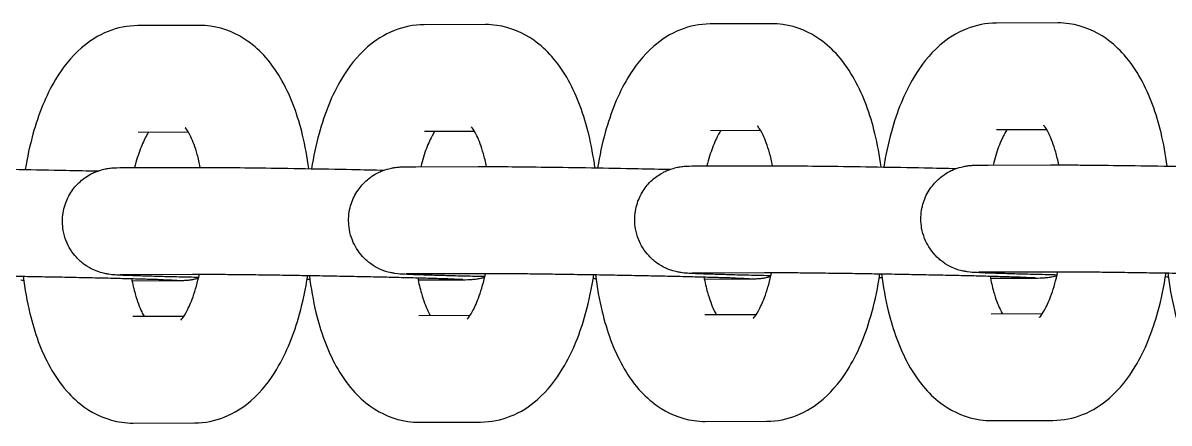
# Model space of a CAD drawing. Header units: millimetres. Extents: x 9332 to 13832, y 185 to 4585.
# Drawn here: x 11121.6 to 11186, y 2374.8 to 2397.3 of the extents above; entities that cross this region are included whole.
import ezdxf

# ---------------------------------------------------------------- set-up
doc = ezdxf.new("R2010")
doc.units = ezdxf.units.MM
doc.layers.add('AM_4', color=3, linetype='Continuous', lineweight=25)

msp = doc.modelspace()

# ---------------------------------------------------------------- linework, layer by layer
at = {"layer": 'AM_4'}
for p, q in [((11131.556, 2397.177), (11128.102, 2397.167)), ((11147.625, 2397.224), (11144.171, 2397.214)), ((11163.694, 2397.271), (11160.24, 2397.261)), ((11179.763, 2397.317), (11176.309, 2397.307)), ((11147.008, 2391.222), (11144.189, 2391.214)), ((11163.077, 2391.269), (11160.258, 2391.261)), ((11179.146, 2391.316), (11176.327, 2391.307)), ((11130.939, 2391.176), (11128.12, 2391.167)), ((11143.713, 2389.239), (11147.212, 2389.249)), ((11159.782, 2389.286), (11163.281, 2389.296)), ((11175.851, 2389.333), (11179.35, 2389.343)), ((11127.644, 2389.193), (11131.143, 2389.203)), ((11127.661, 2383.193), (11131.16, 2383.203)), ((11129.846, 2382.824), (11127.774, 2382.818)), ((11143.73, 2383.239), (11147.229, 2383.249)), ((11145.915, 2382.87), (11143.843, 2382.864)), ((11159.799, 2383.286), (11163.298, 2383.296)), ((11161.984, 2382.917), (11159.913, 2382.911)), ((11175.868, 2383.333), (11179.367, 2383.343)), ((11178.053, 2382.964), (11175.982, 2382.958)), ((11143.879, 2380.884), (11146.757, 2380.892)), ((11159.948, 2380.931), (11162.826, 2380.939)), ((11176.017, 2380.977), (11178.895, 2380.986)), ((11127.81, 2380.837), (11130.688, 2380.846)), ((11127.827, 2374.837), (11131.281, 2374.848)), ((11143.896, 2374.884), (11147.35, 2374.894)), ((11159.965, 2374.931), (11163.419, 2374.941)), ((11176.034, 2374.978), (11179.488, 2374.988))]:
    msp.add_line(p, q, dxfattribs=at)
for points, knots in [([(11128.102, 2397.167), (11127.521, 2397.166), (11126.947, 2397.045), (11125.855, 2396.614), (11125.357, 2396.286), (11124.329, 2395.395), (11123.867, 2394.791), (11122.921, 2393.212), (11122.514, 2392.177), (11122.029, 2390.424), (11121.887, 2389.762), (11121.778, 2389.082)], [3.141593, 3.141593, 3.141593, 3.141593, 3.306943, 3.306943, 3.497083, 3.497083, 3.769899, 3.769899, 4.1626, 4.1626, 4.386601, 4.386601, 4.386601, 4.386601]), ([(11137.698, 2389.131), (11137.613, 2389.777), (11137.497, 2390.406), (11137.085, 2392.102), (11136.724, 2393.116), (11135.95, 2394.511), (11135.648, 2394.96), (11134.988, 2395.711), (11134.653, 2396.025), (11133.687, 2396.705), (11132.97, 2397.025), (11131.977, 2397.164), (11131.766, 2397.178), (11131.556, 2397.177)], [1.910215, 1.910215, 1.910215, 1.910215, 2.123198, 2.123198, 2.504819, 2.504819, 2.699977, 2.699977, 2.854714, 2.854714, 3.081733, 3.081733, 3.141593, 3.141593, 3.141593, 3.141593]), ([(11144.171, 2397.214), (11143.59, 2397.212), (11143.016, 2397.092), (11141.924, 2396.661), (11141.426, 2396.333), (11140.398, 2395.441), (11139.936, 2394.838), (11138.991, 2393.259), (11138.583, 2392.224), (11138.098, 2390.471), (11137.956, 2389.808), (11137.847, 2389.129)], [3.141593, 3.141593, 3.141593, 3.141593, 3.306943, 3.306943, 3.497083, 3.497083, 3.769899, 3.769899, 4.1626, 4.1626, 4.386601, 4.386601, 4.386601, 4.386601]), ([(11153.767, 2389.178), (11153.682, 2389.823), (11153.566, 2390.453), (11153.155, 2392.149), (11152.793, 2393.163), (11152.02, 2394.557), (11151.717, 2395.007), (11151.057, 2395.758), (11150.722, 2396.071), (11149.756, 2396.751), (11149.039, 2397.072), (11148.046, 2397.21), (11147.835, 2397.225), (11147.625, 2397.224)], [1.910215, 1.910215, 1.910215, 1.910215, 2.123198, 2.123198, 2.504819, 2.504819, 2.699977, 2.699977, 2.854714, 2.854714, 3.081733, 3.081733, 3.141593, 3.141593, 3.141593, 3.141593]), ([(11160.24, 2397.261), (11159.659, 2397.259), (11159.085, 2397.139), (11157.993, 2396.708), (11157.495, 2396.38), (11156.467, 2395.488), (11156.006, 2394.885), (11155.06, 2393.306), (11154.653, 2392.27), (11154.167, 2390.517), (11154.025, 2389.855), (11153.916, 2389.176)], [3.141593, 3.141593, 3.141593, 3.141593, 3.306943, 3.306943, 3.497083, 3.497083, 3.769899, 3.769899, 4.1626, 4.1626, 4.386601, 4.386601, 4.386601, 4.386601]), ([(11169.836, 2389.225), (11169.751, 2389.87), (11169.636, 2390.5), (11169.224, 2392.195), (11168.863, 2393.209), (11168.089, 2394.604), (11167.786, 2395.054), (11167.126, 2395.805), (11166.792, 2396.118), (11165.825, 2396.798), (11165.109, 2397.119), (11164.115, 2397.257), (11163.904, 2397.271), (11163.694, 2397.271)], [1.910215, 1.910215, 1.910215, 1.910215, 2.123198, 2.123198, 2.504819, 2.504819, 2.699977, 2.699977, 2.854714, 2.854714, 3.081733, 3.081733, 3.141593, 3.141593, 3.141593, 3.141593]), ([(11176.309, 2397.307), (11175.728, 2397.306), (11175.154, 2397.185), (11174.062, 2396.754), (11173.564, 2396.426), (11172.536, 2395.535), (11172.075, 2394.931), (11171.129, 2393.352), (11170.722, 2392.317), (11170.236, 2390.564), (11170.094, 2389.902), (11169.985, 2389.222)], [3.141593, 3.141593, 3.141593, 3.141593, 3.306943, 3.306943, 3.497083, 3.497083, 3.769899, 3.769899, 4.1626, 4.1626, 4.386601, 4.386601, 4.386601, 4.386601]), ([(11185.905, 2389.271), (11185.82, 2389.917), (11185.705, 2390.547), (11185.293, 2392.242), (11184.932, 2393.256), (11184.158, 2394.651), (11183.855, 2395.1), (11183.195, 2395.851), (11182.861, 2396.165), (11181.894, 2396.845), (11181.178, 2397.165), (11180.184, 2397.304), (11179.973, 2397.318), (11179.763, 2397.317)], [1.910215, 1.910215, 1.910215, 1.910215, 2.123198, 2.123198, 2.504819, 2.504819, 2.699977, 2.699977, 2.854714, 2.854714, 3.081733, 3.081733, 3.141593, 3.141593, 3.141593, 3.141593]), ([(11131.607, 2389.203), (11131.555, 2389.459), (11131.497, 2389.701), (11131.32, 2390.33), (11131.19, 2390.672), (11130.966, 2391.144), (11130.868, 2391.296), (11130.779, 2391.413), (11130.76, 2391.432), (11130.76, 2391.432)], [2.0518507, 2.0518507, 2.0518507, 2.0518507, 2.1867068, 2.1867068, 2.4319972, 2.4319972, 2.6429764, 2.6429764, 2.7558455, 2.7558455, 2.7558455, 2.7558455]), ([(11144.764, 2391.216), (11144.727, 2391.16), (11144.687, 2391.095), (11144.537, 2390.826), (11144.416, 2390.57), (11144.189, 2389.964), (11144.081, 2389.619), (11143.987, 2389.24)], [3.7221344, 3.7221344, 3.7221344, 3.7221344, 3.8031098, 3.8031098, 4.0098094, 4.0098094, 4.2106777, 4.2106777, 4.2106777, 4.2106777]), ([(11147.676, 2389.249), (11147.624, 2389.506), (11147.566, 2389.748), (11147.389, 2390.376), (11147.259, 2390.718), (11147.035, 2391.19), (11146.937, 2391.342), (11146.848, 2391.459), (11146.829, 2391.479), (11146.829, 2391.479)], [2.0518507, 2.0518507, 2.0518507, 2.0518507, 2.1867068, 2.1867068, 2.4319972, 2.4319972, 2.6429764, 2.6429764, 2.7558455, 2.7558455, 2.7558455, 2.7558455]), ([(11160.833, 2391.262), (11160.797, 2391.207), (11160.756, 2391.141), (11160.606, 2390.873), (11160.485, 2390.616), (11160.258, 2390.011), (11160.151, 2389.666), (11160.056, 2389.287)], [3.7221344, 3.7221344, 3.7221344, 3.7221344, 3.8031098, 3.8031098, 4.0098094, 4.0098094, 4.2106777, 4.2106777, 4.2106777, 4.2106777]), ([(11163.745, 2389.296), (11163.693, 2389.553), (11163.635, 2389.795), (11163.458, 2390.423), (11163.328, 2390.765), (11163.104, 2391.237), (11163.006, 2391.389), (11162.917, 2391.506), (11162.898, 2391.525), (11162.898, 2391.525)], [2.0518507, 2.0518507, 2.0518507, 2.0518507, 2.1867068, 2.1867068, 2.4319972, 2.4319972, 2.6429764, 2.6429764, 2.7558455, 2.7558455, 2.7558455, 2.7558455]), ([(11176.902, 2391.309), (11176.866, 2391.254), (11176.825, 2391.188), (11176.675, 2390.92), (11176.555, 2390.663), (11176.327, 2390.058), (11176.22, 2389.712), (11176.125, 2389.334)], [3.7221344, 3.7221344, 3.7221344, 3.7221344, 3.8031098, 3.8031098, 4.0098094, 4.0098094, 4.2106777, 4.2106777, 4.2106777, 4.2106777]), ([(11179.815, 2389.343), (11179.762, 2389.599), (11179.704, 2389.841), (11179.527, 2390.47), (11179.397, 2390.812), (11179.173, 2391.284), (11179.076, 2391.436), (11178.986, 2391.553), (11178.967, 2391.572), (11178.967, 2391.572)], [2.0518507, 2.0518507, 2.0518507, 2.0518507, 2.1867068, 2.1867068, 2.4319972, 2.4319972, 2.6429764, 2.6429764, 2.7558455, 2.7558455, 2.7558455, 2.7558455]), ([(11128.695, 2391.169), (11128.658, 2391.114), (11128.618, 2391.048), (11128.468, 2390.78), (11128.347, 2390.523), (11128.12, 2389.918), (11128.012, 2389.572), (11127.918, 2389.193)], [3.7221344, 3.7221344, 3.7221344, 3.7221344, 3.8031098, 3.8031098, 4.0098094, 4.0098094, 4.2106777, 4.2106777, 4.2106777, 4.2106777]), ([(11147.212, 2389.249), (11147.317, 2389.25), (11147.431, 2389.25), (11147.677, 2389.249), (11147.81, 2389.249), (11148.091, 2389.248), (11148.241, 2389.247), (11148.552, 2389.245), (11148.715, 2389.244), (11149.52, 2389.237), (11150.255, 2389.229), (11151.844, 2389.209), (11152.697, 2389.196), (11154.438, 2389.167), (11155.327, 2389.151), (11156.813, 2389.122), (11157.423, 2389.109), (11158.004, 2389.096)], [6.283185, 6.283185, 6.283185, 6.283185, 6.36959, 6.36959, 6.457335, 6.457335, 6.545175, 6.545175, 6.631809, 6.631809, 6.956634, 6.956634, 7.278533, 7.278533, 7.599738, 7.599738, 7.83238, 7.83238, 7.83238, 7.83238]), ([(11163.65, 2383.11), (11163.468, 2383.114), (11163.288, 2383.118), (11162.921, 2383.126), (11162.734, 2383.131), (11162.367, 2383.14), (11162.188, 2383.144), (11161.839, 2383.153), (11161.671, 2383.158), (11161.348, 2383.167), (11161.193, 2383.171), (11160.895, 2383.179), (11160.751, 2383.184), (11160.475, 2383.192), (11160.344, 2383.196), (11160.095, 2383.204), (11159.978, 2383.208), (11159.761, 2383.216), (11159.661, 2383.22), (11159.362, 2383.232), (11159.195, 2383.24), (11158.922, 2383.256), (11158.881, 2383.249), (11158.57, 2383.294), (11158.536, 2383.299), (11158.432, 2383.318), (11158.359, 2383.331), (11158.124, 2383.394), (11157.992, 2383.423), (11157.591, 2383.614), (11157.438, 2383.692), (11157.1, 2383.94), (11156.952, 2384.062), (11156.677, 2384.363), (11156.562, 2384.508), (11156.282, 2384.962), (11156.12, 2385.327), (11155.992, 2386.073), (11155.989, 2386.417), (11156.09, 2387.055), (11156.19, 2387.345), (11156.449, 2387.873), (11156.612, 2388.092), (11156.973, 2388.499), (11157.16, 2388.641), (11157.573, 2388.922), (11157.746, 2388.994), (11158.116, 2389.144), (11158.238, 2389.17), (11158.439, 2389.216), (11158.506, 2389.227), (11158.622, 2389.245), (11158.666, 2389.25), (11158.763, 2389.261), (11158.804, 2389.264), (11158.935, 2389.273), (11158.997, 2389.275), (11159.26, 2389.283), (11159.481, 2389.285), (11159.782, 2389.286)], [4.705753, 4.705753, 4.705753, 4.705753, 4.779405, 4.779405, 4.859462, 4.859462, 4.940532, 4.940532, 5.021573, 5.021573, 5.101555, 5.101555, 5.182633, 5.182633, 5.264671, 5.264671, 5.346611, 5.346611, 5.427455, 5.427455, 5.605423, 5.605423, 5.762502, 5.762502, 5.779226, 5.779226, 5.801284, 5.801284, 5.818902, 5.818902, 5.826595, 5.826595, 5.831198, 5.831198, 5.834156, 5.834156, 5.838588, 5.838588, 5.841842, 5.841842, 5.845045, 5.845045, 5.848872, 5.848872, 5.854309, 5.854309, 5.863509, 5.863509, 5.879757, 5.879757, 5.897373, 5.897373, 5.917703, 5.917703, 5.9505, 5.9505, 6.036777, 6.036777, 6.283185, 6.283185, 6.283185, 6.283185]), ([(11163.281, 2389.296), (11163.387, 2389.296), (11163.5, 2389.296), (11163.746, 2389.296), (11163.879, 2389.296), (11164.161, 2389.295), (11164.31, 2389.294), (11164.622, 2389.292), (11164.784, 2389.291), (11165.589, 2389.284), (11166.324, 2389.276), (11167.913, 2389.255), (11168.766, 2389.243), (11170.507, 2389.214), (11171.396, 2389.198), (11172.882, 2389.168), (11173.493, 2389.155), (11174.073, 2389.143)], [6.283185, 6.283185, 6.283185, 6.283185, 6.36959, 6.36959, 6.457335, 6.457335, 6.545175, 6.545175, 6.631809, 6.631809, 6.956634, 6.956634, 7.278533, 7.278533, 7.599738, 7.599738, 7.83238, 7.83238, 7.83238, 7.83238]), ([(11179.719, 2383.156), (11179.537, 2383.16), (11179.357, 2383.165), (11178.99, 2383.173), (11178.803, 2383.178), (11178.436, 2383.187), (11178.257, 2383.191), (11177.909, 2383.2), (11177.74, 2383.204), (11177.417, 2383.213), (11177.262, 2383.217), (11176.964, 2383.226), (11176.82, 2383.23), (11176.544, 2383.239), (11176.413, 2383.243), (11176.164, 2383.251), (11176.047, 2383.255), (11175.83, 2383.263), (11175.73, 2383.267), (11175.432, 2383.279), (11175.264, 2383.286), (11174.992, 2383.303), (11174.95, 2383.296), (11174.639, 2383.341), (11174.605, 2383.346), (11174.501, 2383.364), (11174.428, 2383.377), (11174.193, 2383.441), (11174.061, 2383.47), (11173.66, 2383.661), (11173.507, 2383.739), (11173.169, 2383.987), (11173.021, 2384.108), (11172.746, 2384.41), (11172.631, 2384.554), (11172.351, 2385.008), (11172.189, 2385.374), (11172.061, 2386.119), (11172.058, 2386.464), (11172.159, 2387.101), (11172.259, 2387.392), (11172.518, 2387.92), (11172.681, 2388.139), (11173.042, 2388.546), (11173.229, 2388.688), (11173.642, 2388.969), (11173.815, 2389.041), (11174.185, 2389.191), (11174.307, 2389.217), (11174.508, 2389.263), (11174.575, 2389.274), (11174.691, 2389.292), (11174.735, 2389.297), (11174.832, 2389.307), (11174.873, 2389.31), (11175.004, 2389.32), (11175.066, 2389.322), (11175.329, 2389.33), (11175.55, 2389.332), (11175.851, 2389.333)], [4.705753, 4.705753, 4.705753, 4.705753, 4.779405, 4.779405, 4.859462, 4.859462, 4.940532, 4.940532, 5.021573, 5.021573, 5.101555, 5.101555, 5.182633, 5.182633, 5.264671, 5.264671, 5.346611, 5.346611, 5.427455, 5.427455, 5.605423, 5.605423, 5.762502, 5.762502, 5.779226, 5.779226, 5.801284, 5.801284, 5.818902, 5.818902, 5.826595, 5.826595, 5.831198, 5.831198, 5.834156, 5.834156, 5.838588, 5.838588, 5.841842, 5.841842, 5.845045, 5.845045, 5.848872, 5.848872, 5.854309, 5.854309, 5.863509, 5.863509, 5.879757, 5.879757, 5.897373, 5.897373, 5.917703, 5.917703, 5.9505, 5.9505, 6.036777, 6.036777, 6.283185, 6.283185, 6.283185, 6.283185]), ([(11179.35, 2389.343), (11179.456, 2389.343), (11179.569, 2389.343), (11179.815, 2389.343), (11179.948, 2389.342), (11180.23, 2389.341), (11180.379, 2389.34), (11180.691, 2389.338), (11180.853, 2389.337), (11181.658, 2389.331), (11182.393, 2389.323), (11183.982, 2389.302), (11184.835, 2389.289), (11186.577, 2389.26), (11187.465, 2389.244), (11188.951, 2389.215), (11189.562, 2389.202), (11190.142, 2389.189)], [6.283185, 6.283185, 6.283185, 6.283185, 6.36959, 6.36959, 6.457335, 6.457335, 6.545175, 6.545175, 6.631809, 6.631809, 6.956634, 6.956634, 7.278533, 7.278533, 7.599738, 7.599738, 7.83238, 7.83238, 7.83238, 7.83238]), ([(11115.074, 2389.156), (11115.179, 2389.156), (11115.293, 2389.156), (11115.539, 2389.156), (11115.672, 2389.156), (11115.953, 2389.155), (11116.102, 2389.154), (11116.414, 2389.152), (11116.577, 2389.151), (11117.381, 2389.144), (11118.116, 2389.136), (11119.706, 2389.115), (11120.559, 2389.103), (11122.3, 2389.074), (11123.188, 2389.058), (11124.675, 2389.028), (11125.285, 2389.015), (11125.866, 2389.003)], [6.283185, 6.283185, 6.283185, 6.283185, 6.36959, 6.36959, 6.457335, 6.457335, 6.545175, 6.545175, 6.631809, 6.631809, 6.956634, 6.956634, 7.278533, 7.278533, 7.599738, 7.599738, 7.83238, 7.83238, 7.83238, 7.83238]), ([(11131.512, 2383.016), (11131.329, 2383.02), (11131.15, 2383.025), (11130.783, 2383.033), (11130.596, 2383.038), (11130.229, 2383.047), (11130.049, 2383.051), (11129.701, 2383.06), (11129.533, 2383.064), (11129.21, 2383.073), (11129.055, 2383.077), (11128.756, 2383.086), (11128.613, 2383.09), (11128.337, 2383.099), (11128.205, 2383.103), (11127.957, 2383.111), (11127.84, 2383.115), (11127.623, 2383.123), (11127.523, 2383.127), (11127.224, 2383.139), (11127.057, 2383.146), (11126.784, 2383.163), (11126.743, 2383.156), (11126.432, 2383.201), (11126.397, 2383.206), (11126.293, 2383.224), (11126.221, 2383.237), (11125.986, 2383.301), (11125.854, 2383.33), (11125.453, 2383.521), (11125.3, 2383.599), (11124.962, 2383.847), (11124.814, 2383.968), (11124.539, 2384.27), (11124.424, 2384.414), (11124.143, 2384.868), (11123.982, 2385.234), (11123.853, 2385.979), (11123.85, 2386.324), (11123.952, 2386.961), (11124.052, 2387.252), (11124.311, 2387.78), (11124.473, 2387.999), (11124.835, 2388.406), (11125.022, 2388.548), (11125.434, 2388.829), (11125.607, 2388.901), (11125.978, 2389.051), (11126.1, 2389.077), (11126.301, 2389.123), (11126.367, 2389.134), (11126.484, 2389.151), (11126.528, 2389.157), (11126.624, 2389.167), (11126.666, 2389.17), (11126.797, 2389.18), (11126.859, 2389.182), (11127.121, 2389.19), (11127.343, 2389.192), (11127.644, 2389.193)], [4.705753, 4.705753, 4.705753, 4.705753, 4.779405, 4.779405, 4.859462, 4.859462, 4.940532, 4.940532, 5.021573, 5.021573, 5.101555, 5.101555, 5.182633, 5.182633, 5.264671, 5.264671, 5.346611, 5.346611, 5.427455, 5.427455, 5.605423, 5.605423, 5.762502, 5.762502, 5.779226, 5.779226, 5.801284, 5.801284, 5.818902, 5.818902, 5.826595, 5.826595, 5.831198, 5.831198, 5.834156, 5.834156, 5.838588, 5.838588, 5.841842, 5.841842, 5.845045, 5.845045, 5.848872, 5.848872, 5.854309, 5.854309, 5.863509, 5.863509, 5.879757, 5.879757, 5.897373, 5.897373, 5.917703, 5.917703, 5.9505, 5.9505, 6.036777, 6.036777, 6.283185, 6.283185, 6.283185, 6.283185]), ([(11131.143, 2389.203), (11131.248, 2389.203), (11131.362, 2389.203), (11131.608, 2389.203), (11131.741, 2389.202), (11132.022, 2389.201), (11132.172, 2389.2), (11132.483, 2389.198), (11132.646, 2389.197), (11133.45, 2389.191), (11134.186, 2389.183), (11135.775, 2389.162), (11136.628, 2389.149), (11138.369, 2389.12), (11139.257, 2389.104), (11140.744, 2389.075), (11141.354, 2389.062), (11141.935, 2389.049)], [6.283185, 6.283185, 6.283185, 6.283185, 6.36959, 6.36959, 6.457335, 6.457335, 6.545175, 6.545175, 6.631809, 6.631809, 6.956634, 6.956634, 7.278533, 7.278533, 7.599738, 7.599738, 7.83238, 7.83238, 7.83238, 7.83238]), ([(11147.581, 2383.063), (11147.398, 2383.067), (11147.219, 2383.071), (11146.852, 2383.08), (11146.665, 2383.084), (11146.298, 2383.093), (11146.119, 2383.098), (11145.77, 2383.107), (11145.602, 2383.111), (11145.279, 2383.12), (11145.124, 2383.124), (11144.826, 2383.133), (11144.682, 2383.137), (11144.406, 2383.145), (11144.274, 2383.15), (11144.026, 2383.158), (11143.909, 2383.162), (11143.692, 2383.17), (11143.592, 2383.173), (11143.293, 2383.185), (11143.126, 2383.193), (11142.853, 2383.209), (11142.812, 2383.203), (11142.501, 2383.247), (11142.466, 2383.253), (11142.362, 2383.271), (11142.29, 2383.284), (11142.055, 2383.347), (11141.923, 2383.376), (11141.522, 2383.568), (11141.369, 2383.645), (11141.031, 2383.893), (11140.883, 2384.015), (11140.608, 2384.317), (11140.493, 2384.461), (11140.213, 2384.915), (11140.051, 2385.281), (11139.922, 2386.026), (11139.92, 2386.371), (11140.021, 2387.008), (11140.121, 2387.298), (11140.38, 2387.826), (11140.542, 2388.045), (11140.904, 2388.452), (11141.091, 2388.595), (11141.504, 2388.876), (11141.677, 2388.948), (11142.047, 2389.098), (11142.169, 2389.123), (11142.37, 2389.17), (11142.436, 2389.18), (11142.553, 2389.198), (11142.597, 2389.203), (11142.694, 2389.214), (11142.735, 2389.217), (11142.866, 2389.226), (11142.928, 2389.228), (11143.19, 2389.237), (11143.412, 2389.239), (11143.713, 2389.239)], [4.705753, 4.705753, 4.705753, 4.705753, 4.779405, 4.779405, 4.859462, 4.859462, 4.940532, 4.940532, 5.021573, 5.021573, 5.101555, 5.101555, 5.182633, 5.182633, 5.264671, 5.264671, 5.346611, 5.346611, 5.427455, 5.427455, 5.605423, 5.605423, 5.762502, 5.762502, 5.779226, 5.779226, 5.801284, 5.801284, 5.818902, 5.818902, 5.826595, 5.826595, 5.831198, 5.831198, 5.834156, 5.834156, 5.838588, 5.838588, 5.841842, 5.841842, 5.845045, 5.845045, 5.848872, 5.848872, 5.854309, 5.854309, 5.863509, 5.863509, 5.879757, 5.879757, 5.897373, 5.897373, 5.917703, 5.917703, 5.9505, 5.9505, 6.036777, 6.036777, 6.283185, 6.283185, 6.283185, 6.283185]), ([(11115.091, 2383.156), (11115.419, 2383.157), (11115.864, 2383.155), (11116.539, 2383.151), (11116.687, 2383.15), (11116.996, 2383.147), (11117.157, 2383.145), (11117.49, 2383.142), (11117.662, 2383.14), (11118.014, 2383.136), (11118.193, 2383.134), (11118.562, 2383.13), (11118.752, 2383.127), (11119.141, 2383.122), (11119.341, 2383.119), (11119.747, 2383.114), (11119.953, 2383.111), (11120.367, 2383.104), (11120.575, 2383.101), (11120.995, 2383.094), (11121.207, 2383.091), (11121.636, 2383.084), (11121.853, 2383.08), (11122.287, 2383.073), (11122.505, 2383.069), (11122.937, 2383.061), (11123.151, 2383.057), (11123.577, 2383.049), (11123.79, 2383.045), (11124.213, 2383.036), (11124.425, 2383.032), (11124.843, 2383.023), (11125.05, 2383.019), (11125.455, 2383.01), (11125.653, 2383.006), (11126.041, 2382.997), (11126.231, 2382.993), (11126.606, 2382.984), (11126.79, 2382.98), (11127.148, 2382.971), (11127.322, 2382.966), (11127.658, 2382.958), (11127.819, 2382.953), (11128.128, 2382.945), (11128.276, 2382.941), (11128.561, 2382.933), (11128.698, 2382.929), (11128.959, 2382.921), (11129.082, 2382.917), (11129.312, 2382.909), (11129.419, 2382.906), (11129.899, 2382.888), (11130.181, 2382.875), (11130.278, 2382.868), (11130.286, 2382.868), (11130.286, 2382.868)], [6.283185, 6.283185, 6.283185, 6.283185, 6.57835, 6.57835, 6.656442, 6.656442, 6.735502, 6.735502, 6.814536, 6.814536, 6.892556, 6.892556, 6.971515, 6.971515, 7.051481, 7.051481, 7.131437, 7.131437, 7.210367, 7.210367, 7.289538, 7.289538, 7.369732, 7.369732, 7.449925, 7.449925, 7.529093, 7.529093, 7.608272, 7.608272, 7.688482, 7.688482, 7.768701, 7.768701, 7.8479, 7.8479, 7.926901, 7.926901, 8.006947, 8.006947, 8.087015, 8.087015, 8.166075, 8.166075, 8.244397, 8.244397, 8.323793, 8.323793, 8.403251, 8.403251, 8.481723, 8.481723, 8.784086, 8.784086, 8.828436, 8.828436, 8.828436, 8.828436]), ([(11121.66, 2383.083), (11121.746, 2382.368), (11121.87, 2381.671), (11122.297, 2379.913), (11122.658, 2378.899), (11123.432, 2377.504), (11123.735, 2377.055), (11124.395, 2376.304), (11124.729, 2375.99), (11125.696, 2375.31), (11126.412, 2374.99), (11127.406, 2374.851), (11127.617, 2374.837), (11127.827, 2374.837)], [5.029859, 5.029859, 5.029859, 5.029859, 5.26479, 5.26479, 5.646411, 5.646411, 5.841569, 5.841569, 5.996306, 5.996306, 6.223325, 6.223325, 6.283185, 6.283185, 6.283185, 6.283185]), ([(11127.097, 2383.186), (11127.097, 2383.186), (11127.105, 2383.186), (11127.167, 2383.188), (11127.28, 2383.19), (11127.498, 2383.192), (11127.575, 2383.192), (11127.661, 2383.193)], [5.9940694, 5.9940694, 5.9940694, 5.9940694, 6.0400138, 6.0400138, 6.2067642, 6.2067642, 6.2831853, 6.2831853, 6.2831853, 6.2831853]), ([(11127.747, 2382.955), (11127.806, 2382.645), (11127.875, 2382.355), (11128.063, 2381.685), (11128.193, 2381.343), (11128.359, 2380.993), (11128.404, 2380.909), (11128.444, 2380.839)], [5.1686547, 5.1686547, 5.1686547, 5.1686547, 5.3282994, 5.3282994, 5.5735898, 5.5735898, 5.6669304, 5.6669304, 5.6669304, 5.6669304]), ([(11131.502, 2382.974), (11131.414, 2382.947), (11131.348, 2382.93), (11131.188, 2382.893), (11131.122, 2382.883), (11131.006, 2382.865), (11130.962, 2382.86), (11130.865, 2382.849), (11130.824, 2382.846), (11130.692, 2382.837), (11130.63, 2382.835), (11130.368, 2382.826), (11130.146, 2382.825), (11129.846, 2382.824)], [9.0120726, 9.0120726, 9.0120726, 9.0120726, 9.0213493, 9.0213493, 9.0389658, 9.0389658, 9.0592959, 9.0592959, 9.0920926, 9.0920926, 9.1783692, 9.1783692, 9.424778, 9.424778, 9.424778, 9.424778]), ([(11130.517, 2380.628), (11130.517, 2380.628), (11130.539, 2380.648), (11130.628, 2380.755), (11130.713, 2380.874), (11130.915, 2381.235), (11131.035, 2381.492), (11131.283, 2382.151), (11131.409, 2382.57), (11131.528, 2383.088), (11131.541, 2383.145), (11131.553, 2383.203)], [0.364313, 0.364313, 0.364313, 0.364313, 0.4814287, 0.4814287, 0.6615172, 0.6615172, 0.8682167, 0.8682167, 1.1055917, 1.1055917, 1.134664, 1.134664, 1.134664, 1.134664]), ([(11131.16, 2383.203), (11131.488, 2383.204), (11131.933, 2383.202), (11132.609, 2383.197), (11132.756, 2383.196), (11133.065, 2383.194), (11133.226, 2383.192), (11133.559, 2383.189), (11133.731, 2383.187), (11134.083, 2383.183), (11134.262, 2383.181), (11134.631, 2383.176), (11134.821, 2383.174), (11135.21, 2383.169), (11135.41, 2383.166), (11135.816, 2383.16), (11136.022, 2383.157), (11136.436, 2383.151), (11136.644, 2383.148), (11137.064, 2383.141), (11137.276, 2383.138), (11137.705, 2383.131), (11137.922, 2383.127), (11138.356, 2383.119), (11138.574, 2383.115), (11139.006, 2383.107), (11139.22, 2383.103), (11139.646, 2383.095), (11139.859, 2383.091), (11140.282, 2383.083), (11140.494, 2383.079), (11140.912, 2383.07), (11141.119, 2383.066), (11141.524, 2383.057), (11141.722, 2383.052), (11142.11, 2383.044), (11142.3, 2383.039), (11142.675, 2383.031), (11142.859, 2383.026), (11143.217, 2383.017), (11143.392, 2383.013), (11143.727, 2383.004), (11143.888, 2383), (11144.197, 2382.992), (11144.345, 2382.988), (11144.63, 2382.979), (11144.767, 2382.975), (11145.028, 2382.967), (11145.151, 2382.964), (11145.381, 2382.956), (11145.488, 2382.952), (11145.969, 2382.935), (11146.25, 2382.922), (11146.348, 2382.915), (11146.355, 2382.914), (11146.355, 2382.914)], [6.283185, 6.283185, 6.283185, 6.283185, 6.57835, 6.57835, 6.656442, 6.656442, 6.735502, 6.735502, 6.814536, 6.814536, 6.892556, 6.892556, 6.971515, 6.971515, 7.051481, 7.051481, 7.131437, 7.131437, 7.210367, 7.210367, 7.289538, 7.289538, 7.369732, 7.369732, 7.449925, 7.449925, 7.529093, 7.529093, 7.608272, 7.608272, 7.688482, 7.688482, 7.768701, 7.768701, 7.8479, 7.8479, 7.926901, 7.926901, 8.006947, 8.006947, 8.087015, 8.087015, 8.166075, 8.166075, 8.244397, 8.244397, 8.323793, 8.323793, 8.403251, 8.403251, 8.481723, 8.481723, 8.784086, 8.784086, 8.828436, 8.828436, 8.828436, 8.828436]), ([(11131.281, 2374.848), (11131.862, 2374.849), (11132.436, 2374.97), (11133.528, 2375.4), (11134.026, 2375.729), (11135.054, 2376.62), (11135.515, 2377.224), (11136.461, 2378.803), (11136.868, 2379.838), (11137.371, 2381.653), (11137.523, 2382.383), (11137.636, 2383.132)], [0, 0, 0, 0, 0.16535, 0.16535, 0.355491, 0.355491, 0.628306, 0.628306, 1.021007, 1.021007, 1.26683, 1.26683, 1.26683, 1.26683]), ([(11137.729, 2383.13), (11137.816, 2382.415), (11137.939, 2381.718), (11138.366, 2379.96), (11138.727, 2378.945), (11139.501, 2377.551), (11139.804, 2377.101), (11140.464, 2376.35), (11140.798, 2376.037), (11141.765, 2375.357), (11142.481, 2375.036), (11143.475, 2374.898), (11143.686, 2374.884), (11143.896, 2374.884)], [5.029859, 5.029859, 5.029859, 5.029859, 5.26479, 5.26479, 5.646411, 5.646411, 5.841569, 5.841569, 5.996306, 5.996306, 6.223325, 6.223325, 6.283185, 6.283185, 6.283185, 6.283185]), ([(11143.166, 2383.233), (11143.166, 2383.233), (11143.174, 2383.233), (11143.236, 2383.235), (11143.349, 2383.237), (11143.567, 2383.239), (11143.645, 2383.239), (11143.73, 2383.239)], [5.9940694, 5.9940694, 5.9940694, 5.9940694, 6.0400138, 6.0400138, 6.2067642, 6.2067642, 6.2831853, 6.2831853, 6.2831853, 6.2831853]), ([(11143.817, 2383.002), (11143.875, 2382.692), (11143.944, 2382.401), (11144.132, 2381.732), (11144.262, 2381.39), (11144.428, 2381.04), (11144.473, 2380.956), (11144.513, 2380.886)], [5.1686547, 5.1686547, 5.1686547, 5.1686547, 5.3282994, 5.3282994, 5.5735898, 5.5735898, 5.6669304, 5.6669304, 5.6669304, 5.6669304]), ([(11147.571, 2383.02), (11147.483, 2382.993), (11147.417, 2382.977), (11147.257, 2382.94), (11147.191, 2382.929), (11147.075, 2382.912), (11147.031, 2382.906), (11146.934, 2382.896), (11146.893, 2382.893), (11146.761, 2382.883), (11146.699, 2382.881), (11146.437, 2382.873), (11146.215, 2382.871), (11145.915, 2382.87)], [9.0120726, 9.0120726, 9.0120726, 9.0120726, 9.0213493, 9.0213493, 9.0389658, 9.0389658, 9.0592959, 9.0592959, 9.0920926, 9.0920926, 9.1783692, 9.1783692, 9.424778, 9.424778, 9.424778, 9.424778]), ([(11146.586, 2380.674), (11146.586, 2380.674), (11146.608, 2380.694), (11146.697, 2380.802), (11146.782, 2380.921), (11146.984, 2381.282), (11147.105, 2381.539), (11147.352, 2382.198), (11147.478, 2382.616), (11147.597, 2383.134), (11147.61, 2383.192), (11147.623, 2383.249)], [0.364313, 0.364313, 0.364313, 0.364313, 0.4814287, 0.4814287, 0.6615172, 0.6615172, 0.8682167, 0.8682167, 1.1055917, 1.1055917, 1.134664, 1.134664, 1.134664, 1.134664]), ([(11147.229, 2383.249), (11147.558, 2383.25), (11148.002, 2383.249), (11148.678, 2383.244), (11148.825, 2383.243), (11149.134, 2383.24), (11149.295, 2383.239), (11149.628, 2383.235), (11149.8, 2383.234), (11150.152, 2383.23), (11150.331, 2383.228), (11150.7, 2383.223), (11150.89, 2383.221), (11151.28, 2383.215), (11151.479, 2383.213), (11151.885, 2383.207), (11152.091, 2383.204), (11152.505, 2383.198), (11152.713, 2383.194), (11153.133, 2383.188), (11153.345, 2383.184), (11153.774, 2383.177), (11153.991, 2383.173), (11154.425, 2383.166), (11154.643, 2383.162), (11155.075, 2383.154), (11155.289, 2383.15), (11155.716, 2383.142), (11155.928, 2383.138), (11156.352, 2383.129), (11156.563, 2383.125), (11156.981, 2383.117), (11157.188, 2383.112), (11157.593, 2383.104), (11157.791, 2383.099), (11158.179, 2383.09), (11158.369, 2383.086), (11158.744, 2383.077), (11158.928, 2383.073), (11159.286, 2383.064), (11159.461, 2383.06), (11159.796, 2383.051), (11159.957, 2383.047), (11160.266, 2383.038), (11160.414, 2383.034), (11160.699, 2383.026), (11160.836, 2383.022), (11161.097, 2383.014), (11161.22, 2383.01), (11161.45, 2383.003), (11161.557, 2382.999), (11162.038, 2382.982), (11162.319, 2382.968), (11162.417, 2382.962), (11162.424, 2382.961), (11162.424, 2382.961)], [6.283185, 6.283185, 6.283185, 6.283185, 6.57835, 6.57835, 6.656442, 6.656442, 6.735502, 6.735502, 6.814536, 6.814536, 6.892556, 6.892556, 6.971515, 6.971515, 7.051481, 7.051481, 7.131437, 7.131437, 7.210367, 7.210367, 7.289538, 7.289538, 7.369732, 7.369732, 7.449925, 7.449925, 7.529093, 7.529093, 7.608272, 7.608272, 7.688482, 7.688482, 7.768701, 7.768701, 7.8479, 7.8479, 7.926901, 7.926901, 8.006947, 8.006947, 8.087015, 8.087015, 8.166075, 8.166075, 8.244397, 8.244397, 8.323793, 8.323793, 8.403251, 8.403251, 8.481723, 8.481723, 8.784086, 8.784086, 8.828436, 8.828436, 8.828436, 8.828436]), ([(11147.35, 2374.894), (11147.931, 2374.896), (11148.505, 2375.016), (11149.597, 2375.447), (11150.095, 2375.775), (11151.123, 2376.667), (11151.584, 2377.27), (11152.53, 2378.849), (11152.937, 2379.885), (11153.44, 2381.7), (11153.592, 2382.429), (11153.705, 2383.178)], [0, 0, 0, 0, 0.16535, 0.16535, 0.355491, 0.355491, 0.628306, 0.628306, 1.021007, 1.021007, 1.26683, 1.26683, 1.26683, 1.26683]), ([(11153.798, 2383.177), (11153.885, 2382.462), (11154.008, 2381.764), (11154.436, 2380.006), (11154.797, 2378.992), (11155.571, 2377.597), (11155.873, 2377.148), (11156.533, 2376.397), (11156.868, 2376.084), (11157.834, 2375.404), (11158.551, 2375.083), (11159.544, 2374.945), (11159.755, 2374.93), (11159.965, 2374.931)], [5.029859, 5.029859, 5.029859, 5.029859, 5.26479, 5.26479, 5.646411, 5.646411, 5.841569, 5.841569, 5.996306, 5.996306, 6.223325, 6.223325, 6.283185, 6.283185, 6.283185, 6.283185]), ([(11159.235, 2383.279), (11159.235, 2383.279), (11159.243, 2383.28), (11159.305, 2383.282), (11159.418, 2383.284), (11159.636, 2383.285), (11159.714, 2383.286), (11159.799, 2383.286)], [5.9940694, 5.9940694, 5.9940694, 5.9940694, 6.0400138, 6.0400138, 6.2067642, 6.2067642, 6.2831853, 6.2831853, 6.2831853, 6.2831853]), ([(11159.886, 2383.049), (11159.945, 2382.738), (11160.013, 2382.448), (11160.201, 2381.779), (11160.331, 2381.437), (11160.497, 2381.086), (11160.542, 2381.002), (11160.582, 2380.933)], [5.1686547, 5.1686547, 5.1686547, 5.1686547, 5.3282994, 5.3282994, 5.5735898, 5.5735898, 5.6669304, 5.6669304, 5.6669304, 5.6669304]), ([(11163.64, 2383.067), (11163.552, 2383.04), (11163.486, 2383.024), (11163.327, 2382.987), (11163.26, 2382.976), (11163.144, 2382.958), (11163.1, 2382.953), (11163.003, 2382.943), (11162.962, 2382.939), (11162.83, 2382.93), (11162.769, 2382.928), (11162.506, 2382.92), (11162.285, 2382.918), (11161.984, 2382.917)], [9.0120726, 9.0120726, 9.0120726, 9.0120726, 9.0213493, 9.0213493, 9.0389658, 9.0389658, 9.0592959, 9.0592959, 9.0920926, 9.0920926, 9.1783692, 9.1783692, 9.424778, 9.424778, 9.424778, 9.424778]), ([(11162.656, 2380.721), (11162.656, 2380.721), (11162.677, 2380.741), (11162.766, 2380.849), (11162.851, 2380.968), (11163.053, 2381.329), (11163.174, 2381.585), (11163.421, 2382.245), (11163.547, 2382.663), (11163.667, 2383.181), (11163.679, 2383.238), (11163.692, 2383.296)], [0.364313, 0.364313, 0.364313, 0.364313, 0.4814287, 0.4814287, 0.6615172, 0.6615172, 0.8682167, 0.8682167, 1.1055917, 1.1055917, 1.134664, 1.134664, 1.134664, 1.134664]), ([(11163.298, 2383.296), (11163.627, 2383.297), (11164.071, 2383.295), (11164.747, 2383.291), (11164.894, 2383.29), (11165.203, 2383.287), (11165.364, 2383.285), (11165.698, 2383.282), (11165.87, 2383.28), (11166.221, 2383.276), (11166.4, 2383.274), (11166.769, 2383.27), (11166.959, 2383.267), (11167.349, 2383.262), (11167.548, 2383.259), (11167.954, 2383.254), (11168.16, 2383.251), (11168.574, 2383.244), (11168.782, 2383.241), (11169.202, 2383.234), (11169.414, 2383.231), (11169.843, 2383.224), (11170.06, 2383.22), (11170.495, 2383.213), (11170.712, 2383.209), (11171.144, 2383.201), (11171.358, 2383.197), (11171.785, 2383.189), (11171.997, 2383.185), (11172.421, 2383.176), (11172.632, 2383.172), (11173.05, 2383.163), (11173.257, 2383.159), (11173.662, 2383.15), (11173.86, 2383.146), (11174.248, 2383.137), (11174.438, 2383.133), (11174.813, 2383.124), (11174.997, 2383.12), (11175.355, 2383.111), (11175.53, 2383.106), (11175.865, 2383.098), (11176.026, 2383.094), (11176.335, 2383.085), (11176.483, 2383.081), (11176.769, 2383.073), (11176.906, 2383.069), (11177.166, 2383.061), (11177.289, 2383.057), (11177.519, 2383.049), (11177.626, 2383.046), (11178.107, 2383.028), (11178.388, 2383.015), (11178.486, 2383.008), (11178.493, 2383.008), (11178.493, 2383.008)], [6.283185, 6.283185, 6.283185, 6.283185, 6.57835, 6.57835, 6.656442, 6.656442, 6.735502, 6.735502, 6.814536, 6.814536, 6.892556, 6.892556, 6.971515, 6.971515, 7.051481, 7.051481, 7.131437, 7.131437, 7.210367, 7.210367, 7.289538, 7.289538, 7.369732, 7.369732, 7.449925, 7.449925, 7.529093, 7.529093, 7.608272, 7.608272, 7.688482, 7.688482, 7.768701, 7.768701, 7.8479, 7.8479, 7.926901, 7.926901, 8.006947, 8.006947, 8.087015, 8.087015, 8.166075, 8.166075, 8.244397, 8.244397, 8.323793, 8.323793, 8.403251, 8.403251, 8.481723, 8.481723, 8.784086, 8.784086, 8.828436, 8.828436, 8.828436, 8.828436]), ([(11163.419, 2374.941), (11164, 2374.943), (11164.574, 2375.063), (11165.666, 2375.494), (11166.164, 2375.822), (11167.192, 2376.714), (11167.654, 2377.317), (11168.6, 2378.896), (11169.007, 2379.931), (11169.509, 2381.746), (11169.661, 2382.476), (11169.774, 2383.225)], [0, 0, 0, 0, 0.16535, 0.16535, 0.355491, 0.355491, 0.628306, 0.628306, 1.021007, 1.021007, 1.26683, 1.26683, 1.26683, 1.26683]), ([(11169.867, 2383.223), (11169.954, 2382.508), (11170.077, 2381.811), (11170.505, 2380.053), (11170.866, 2379.039), (11171.64, 2377.644), (11171.942, 2377.195), (11172.602, 2376.444), (11172.937, 2376.13), (11173.903, 2375.45), (11174.62, 2375.13), (11175.613, 2374.991), (11175.824, 2374.977), (11176.034, 2374.978)], [5.029859, 5.029859, 5.029859, 5.029859, 5.26479, 5.26479, 5.646411, 5.646411, 5.841569, 5.841569, 5.996306, 5.996306, 6.223325, 6.223325, 6.283185, 6.283185, 6.283185, 6.283185]), ([(11175.304, 2383.326), (11175.304, 2383.326), (11175.312, 2383.326), (11175.374, 2383.328), (11175.487, 2383.33), (11175.706, 2383.332), (11175.783, 2383.333), (11175.868, 2383.333)], [5.9940694, 5.9940694, 5.9940694, 5.9940694, 6.0400138, 6.0400138, 6.2067642, 6.2067642, 6.2831853, 6.2831853, 6.2831853, 6.2831853]), ([(11175.955, 2383.095), (11176.014, 2382.785), (11176.082, 2382.495), (11176.27, 2381.825), (11176.4, 2381.483), (11176.566, 2381.133), (11176.611, 2381.049), (11176.651, 2380.979)], [5.1686547, 5.1686547, 5.1686547, 5.1686547, 5.3282994, 5.3282994, 5.5735898, 5.5735898, 5.6669304, 5.6669304, 5.6669304, 5.6669304]), ([(11179.709, 2383.114), (11179.621, 2383.087), (11179.555, 2383.07), (11179.396, 2383.034), (11179.329, 2383.023), (11179.213, 2383.005), (11179.169, 2383), (11179.072, 2382.989), (11179.031, 2382.986), (11178.9, 2382.977), (11178.838, 2382.975), (11178.575, 2382.966), (11178.354, 2382.965), (11178.053, 2382.964)], [9.0120726, 9.0120726, 9.0120726, 9.0120726, 9.0213493, 9.0213493, 9.0389658, 9.0389658, 9.0592959, 9.0592959, 9.0920926, 9.0920926, 9.1783692, 9.1783692, 9.424778, 9.424778, 9.424778, 9.424778]), ([(11178.725, 2380.768), (11178.725, 2380.768), (11178.746, 2380.788), (11178.835, 2380.896), (11178.92, 2381.014), (11179.122, 2381.375), (11179.243, 2381.632), (11179.491, 2382.291), (11179.616, 2382.71), (11179.736, 2383.228), (11179.748, 2383.285), (11179.761, 2383.343)], [0.364313, 0.364313, 0.364313, 0.364313, 0.4814287, 0.4814287, 0.6615172, 0.6615172, 0.8682167, 0.8682167, 1.1055917, 1.1055917, 1.134664, 1.134664, 1.134664, 1.134664]), ([(11179.367, 2383.343), (11179.696, 2383.344), (11180.14, 2383.342), (11180.816, 2383.337), (11180.963, 2383.336), (11181.272, 2383.334), (11181.433, 2383.332), (11181.767, 2383.329), (11181.939, 2383.327), (11182.29, 2383.323), (11182.469, 2383.321), (11182.838, 2383.316), (11183.028, 2383.314), (11183.418, 2383.309), (11183.618, 2383.306), (11184.023, 2383.3), (11184.229, 2383.297), (11184.643, 2383.291), (11184.851, 2383.288), (11185.271, 2383.281), (11185.483, 2383.278), (11185.912, 2383.271), (11186.129, 2383.267), (11186.564, 2383.259), (11186.781, 2383.255), (11187.213, 2383.247), (11187.427, 2383.243), (11187.854, 2383.235), (11188.066, 2383.231), (11188.49, 2383.223), (11188.701, 2383.219), (11189.12, 2383.21), (11189.326, 2383.206), (11189.731, 2383.197), (11189.929, 2383.193), (11190.317, 2383.184), (11190.508, 2383.179), (11190.882, 2383.171), (11191.066, 2383.166), (11191.425, 2383.157), (11191.599, 2383.153), (11191.934, 2383.144), (11192.095, 2383.14), (11192.404, 2383.132), (11192.552, 2383.128), (11192.838, 2383.12), (11192.975, 2383.115), (11193.235, 2383.108), (11193.358, 2383.104), (11193.588, 2383.096), (11193.695, 2383.092), (11194.176, 2383.075), (11194.457, 2383.062), (11194.555, 2383.055), (11194.563, 2383.054), (11194.563, 2383.054)], [6.283185, 6.283185, 6.283185, 6.283185, 6.57835, 6.57835, 6.656442, 6.656442, 6.735502, 6.735502, 6.814536, 6.814536, 6.892556, 6.892556, 6.971515, 6.971515, 7.051481, 7.051481, 7.131437, 7.131437, 7.210367, 7.210367, 7.289538, 7.289538, 7.369732, 7.369732, 7.449925, 7.449925, 7.529093, 7.529093, 7.608272, 7.608272, 7.688482, 7.688482, 7.768701, 7.768701, 7.8479, 7.8479, 7.926901, 7.926901, 8.006947, 8.006947, 8.087015, 8.087015, 8.166075, 8.166075, 8.244397, 8.244397, 8.323793, 8.323793, 8.403251, 8.403251, 8.481723, 8.481723, 8.784086, 8.784086, 8.828436, 8.828436, 8.828436, 8.828436]), ([(11179.488, 2374.988), (11180.069, 2374.989), (11180.643, 2375.11), (11181.735, 2375.541), (11182.233, 2375.869), (11183.261, 2376.76), (11183.723, 2377.364), (11184.669, 2378.943), (11185.076, 2379.978), (11185.578, 2381.793), (11185.731, 2382.523), (11185.843, 2383.272)], [0, 0, 0, 0, 0.16535, 0.16535, 0.355491, 0.355491, 0.628306, 0.628306, 1.021007, 1.021007, 1.26683, 1.26683, 1.26683, 1.26683]), ([(11185.936, 2383.27), (11186.023, 2382.555), (11186.147, 2381.858), (11186.574, 2380.1), (11186.935, 2379.085), (11187.709, 2377.691), (11188.011, 2377.241), (11188.672, 2376.49), (11189.006, 2376.177), (11189.973, 2375.497), (11190.689, 2375.176), (11191.682, 2375.038), (11191.893, 2375.024), (11192.104, 2375.024)], [5.029859, 5.029859, 5.029859, 5.029859, 5.26479, 5.26479, 5.646411, 5.646411, 5.841569, 5.841569, 5.996306, 5.996306, 6.223325, 6.223325, 6.283185, 6.283185, 6.283185, 6.283185])]:
    msp.add_open_spline(points, degree=3, knots=knots, dxfattribs=at)
for points in [[(11121.689, 2382.855), (11121.637, 2382.856), (11121.584, 2382.857), (11121.531, 2382.858)], [(11137.758, 2382.902), (11137.706, 2382.903), (11137.653, 2382.904), (11137.6, 2382.904)], [(11153.827, 2382.949), (11153.775, 2382.949), (11153.722, 2382.95), (11153.67, 2382.951)], [(11169.896, 2382.995), (11169.844, 2382.996), (11169.791, 2382.997), (11169.739, 2382.998)], [(11185.965, 2383.042), (11185.913, 2383.043), (11185.86, 2383.044), (11185.808, 2383.044)]]:
    msp.add_open_spline(points, degree=3, dxfattribs=at)

doc.saveas('drawing.dxf')
